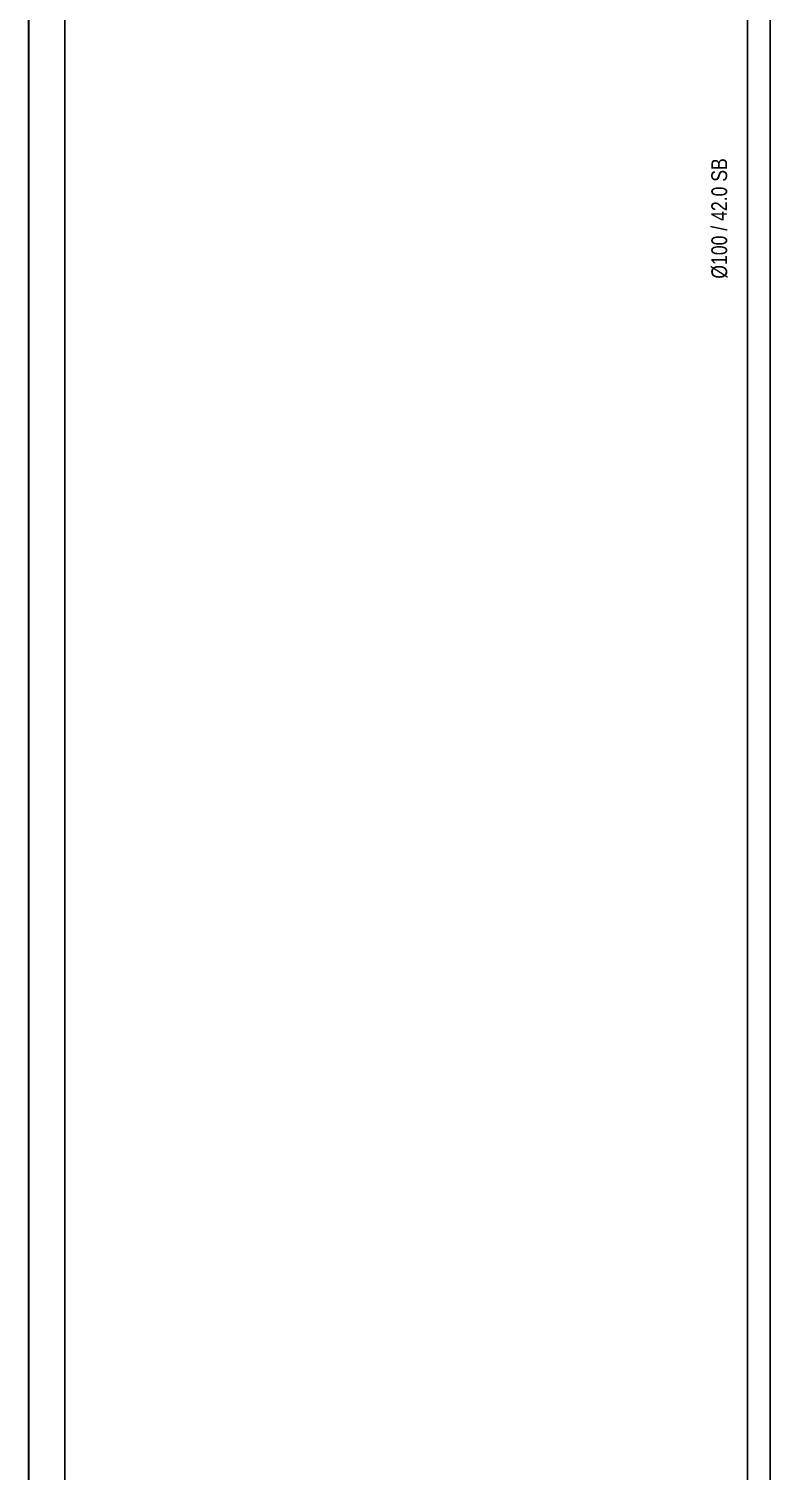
# Model space of a CAD drawing. Header units: centimetres. Extents: x 247996 to 314900, y -468471 to -440326.
# Drawn here: x 268036 to 268365, y -445359 to -444719 of the extents above; entities that cross this region are included whole.
import ezdxf
from ezdxf.enums import TextEntityAlignment as Align

# ---------------------------------------------------------------- set-up
doc = ezdxf.new("R2010")
doc.units = ezdxf.units.CM
doc.linetypes.add('BASMA HATTI', pattern=[0.375, 0.25, -0.125])
doc.layers.add('SCOTT-MTY-PISSU-CAP', color=211, linetype='Continuous', lineweight=30)
doc.layers.add('SCOTT-MTY-SICAKSU-BORU', color=1, linetype='BASMA HATTI', lineweight=30)
doc.layers.add('SCOTT-MTY-PVC', color=43, linetype='Continuous')
doc.layers.add('SCOTT-MTY-SIRKULASYON-BORU', color=31, linetype='Continuous')
doc.styles.add('ROTAS', font='arial.ttf')

msp = doc.modelspace()

# ---------------------------------------------------------------- linework, layer by layer
at = {"layer": 'SCOTT-MTY-PVC'}
for p, q in [((268355, -445910), (268355, -441990)), ((268365, -445910), (268365, -441990))]:
    msp.add_line(p, q, dxfattribs=at)
at = {"layer": 'SCOTT-MTY-SICAKSU-BORU'}
msp.add_lwpolyline([(268036, -446110), (268036, -443040.4)], dxfattribs=at)
at = {"layer": 'SCOTT-MTY-SIRKULASYON-BORU'}
msp.add_lwpolyline([(268052, -446080), (268052, -443030.8)], dxfattribs=at)

# ---------------------------------------------------------------- texts
at = {"layer": 'SCOTT-MTY-PISSU-CAP', "style": 'ROTAS', "width": 0.8}
msp.add_text('Ø100 / 42.0 SB', height=7, rotation=90, dxfattribs=at).set_placement((268348, -444830), align=Align.BOTTOM_LEFT)

doc.saveas('drawing.dxf')
